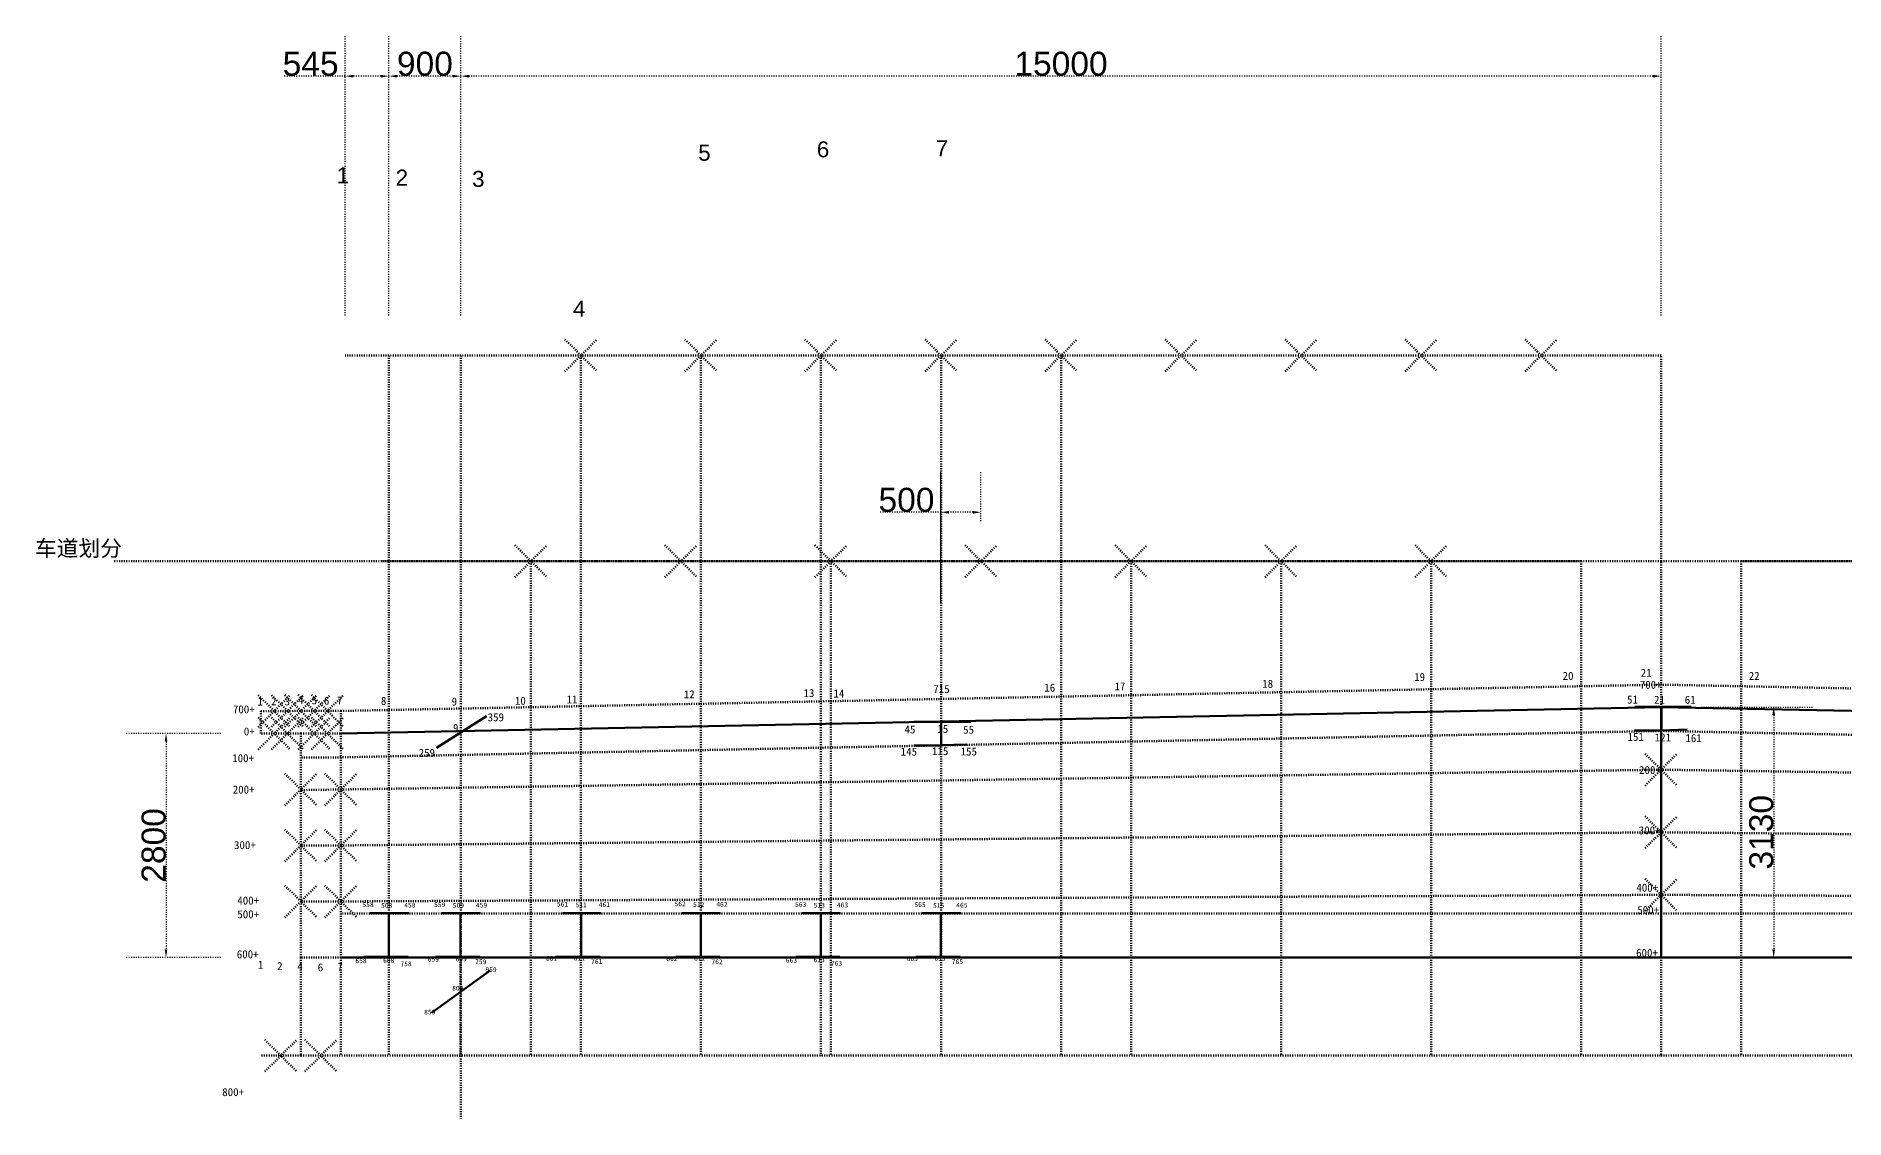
# Model space of a CAD drawing. Header units: millimetres. Extents: x -150378 to 490000, y -63094 to 58178.
# Drawn here: x -95786 to -73182, y -63094 to -49555 of the extents above; entities that cross this region are included whole.
import ezdxf

# ---------------------------------------------------------------- set-up
doc = ezdxf.new("R2010")
doc.units = ezdxf.units.MM
doc.header["$PDMODE"] = 3
doc.header["$PDSIZE"] = 200
doc.linetypes.add('ACAD_ISO03W100', pattern=[30, 12, -18])
doc.styles.get("Standard").update_dxf_attribs({"font": 'arial.ttf'})
doc.dimstyles.new('ISO-25', dxfattribs={"dimtxt": 300, "dimasz": 100, "dimexe": 500, "dimexo": 500, "dimtad": 1, "dimtxsty": 'Standard', "dimcen": 2.5, "dimadec": 0, "dimazin": 0, "dimtfac": 1, "dimtmove": 0, "dimatfit": 3, "dimfxl": 1, "dimarcsym": 0})

# ---------------------------------------------------------------- blocks, each defined once
blk = doc.blocks.new('*D317')
at = {"color": 0, "linetype": 'ACAD_ISO03W100', "lineweight": -2, "transparency": 16777216}
for p, q in [((-74978, -57945), (-73571, -57945)), ((-74071, -58045), (-74071, -60975)), ((-74978, -61075), (-73571, -61075))]:
    blk.add_line(p, q, dxfattribs=at)
at = {"color": 0, "linetype": 'ACAD_ISO03W100', "lineweight": 100, "transparency": 16777216}
for points in [[(-74088, -58045), (-74054, -58045), (-74071, -57945)], [(-74088, -60975), (-74054, -60975), (-74071, -61075)]]:
    blk.add_solid(points, dxfattribs=at)
at = {"layer": 'Defpoints', "color": 0, "linetype": 'ACAD_ISO03W100', "lineweight": 100, "transparency": 16777216}
for p in [(-75478, -57945), (-75478, -61075), (-74071, -61075)]:
    blk.add_point(p, dxfattribs=at)
at = {"color": 0, "linetype": 'ACAD_ISO03W100', "lineweight": 100, "transparency": 16777216, "insert": (-74225, -59510), "char_height": 300, "attachment_point": 5, "rotation": 90}
blk.add_mtext('3130', dxfattribs=at)
blk = doc.blocks.new('*D318')
at = {"color": 0, "linetype": 'ACAD_ISO03W100', "lineweight": -2, "transparency": 16777216}
for p, q in [((-90478, -53048), (-90478, -49555)), ((-75478, -53048), (-75478, -49555)), ((-75578, -50055), (-90378, -50055))]:
    blk.add_line(p, q, dxfattribs=at)
at = {"color": 0, "linetype": 'ACAD_ISO03W100', "lineweight": 100, "transparency": 16777216}
for points in [[(-90378, -50039), (-90378, -50072), (-90478, -50055)], [(-75578, -50039), (-75578, -50072), (-75478, -50055)]]:
    blk.add_solid(points, dxfattribs=at)
at = {"layer": 'Defpoints', "color": 0, "linetype": 'ACAD_ISO03W100', "lineweight": 100, "transparency": 16777216}
for p in [(-90478, -50055), (-90478, -53548, 7350), (-75478, -53548, 7350)]:
    blk.add_point(p, dxfattribs=at)
at = {"color": 0, "linetype": 'ACAD_ISO03W100', "lineweight": 100, "transparency": 16777216, "insert": (-82978, -49902), "char_height": 300, "attachment_point": 5}
blk.add_mtext('15000', dxfattribs=at)
blk = doc.blocks.new('*D319')
at = {"color": 0, "linetype": 'ACAD_ISO03W100', "lineweight": -2, "transparency": 16777216}
for p, q in [((-91378, -53048), (-91378, -49555)), ((-90478, -53048), (-90478, -49555)), ((-90578, -50055), (-91278, -50055))]:
    blk.add_line(p, q, dxfattribs=at)
at = {"color": 0, "linetype": 'ACAD_ISO03W100', "lineweight": 100, "transparency": 16777216}
for points in [[(-91278, -50039), (-91278, -50072), (-91378, -50055)], [(-90578, -50039), (-90578, -50072), (-90478, -50055)]]:
    blk.add_solid(points, dxfattribs=at)
at = {"layer": 'Defpoints', "color": 0, "linetype": 'ACAD_ISO03W100', "lineweight": 100, "transparency": 16777216}
for p in [(-91378, -50055), (-91378, -53548, 7350), (-90478, -53548, 7350)]:
    blk.add_point(p, dxfattribs=at)
at = {"color": 0, "linetype": 'ACAD_ISO03W100', "lineweight": 100, "transparency": 16777216, "insert": (-90928, -49902), "char_height": 300, "attachment_point": 5}
blk.add_mtext('900', dxfattribs=at)
blk = doc.blocks.new('*D316')
at = {"color": 0, "linetype": 'ACAD_ISO03W100', "lineweight": -2, "transparency": 16777216}
for p, q in [((-91923, -53048), (-91923, -49555)), ((-91378, -53048), (-91378, -49555)), ((-91923, -50055), (-92689, -50055)), ((-91478, -50055), (-91823, -50055))]:
    blk.add_line(p, q, dxfattribs=at)
at = {"color": 0, "linetype": 'ACAD_ISO03W100', "lineweight": 100, "transparency": 16777216}
for points in [[(-91823, -50039), (-91823, -50072), (-91923, -50055)], [(-91478, -50039), (-91478, -50072), (-91378, -50055)]]:
    blk.add_solid(points, dxfattribs=at)
at = {"layer": 'Defpoints', "color": 0, "linetype": 'ACAD_ISO03W100', "lineweight": 100, "transparency": 16777216}
for p in [(-91923, -50055), (-91923, -53548, 7350), (-91378, -53548, 7350)]:
    blk.add_point(p, dxfattribs=at)
at = {"color": 0, "linetype": 'ACAD_ISO03W100', "lineweight": 100, "transparency": 16777216, "insert": (-92356, -49902), "char_height": 300, "attachment_point": 5}
blk.add_mtext('545', dxfattribs=at)
blk = doc.blocks.new('*D320')
at = {"color": 0, "linetype": 'ACAD_ISO03W100', "lineweight": -2, "transparency": 16777216}
for p, q in [((-84478, -56634), (-84478, -55009)), ((-83978, -55621), (-83978, -55009)), ((-84478, -55509), (-85241, -55509)), ((-84078, -55509), (-84378, -55509))]:
    blk.add_line(p, q, dxfattribs=at)
at = {"color": 0, "linetype": 'ACAD_ISO03W100', "lineweight": 100, "transparency": 16777216}
for points in [[(-84378, -55492), (-84378, -55526), (-84478, -55509)], [(-84078, -55492), (-84078, -55526), (-83978, -55509)]]:
    blk.add_solid(points, dxfattribs=at)
at = {"layer": 'Defpoints', "color": 0, "linetype": 'ACAD_ISO03W100', "lineweight": 100, "transparency": 16777216}
for p in [(-84478, -55509), (-83978, -56121), (-84478, -57134, 3848)]:
    blk.add_point(p, dxfattribs=at)
at = {"color": 0, "linetype": 'ACAD_ISO03W100', "lineweight": 100, "transparency": 16777216, "insert": (-84909, -55355), "char_height": 300, "attachment_point": 5}
blk.add_mtext('500', dxfattribs=at)
blk = doc.blocks.new('*D322')
at = {"color": 0, "linetype": 'ACAD_ISO03W100', "lineweight": -2, "transparency": 16777216}
for p, q in [((-93478, -58275), (-94663, -58275)), ((-94163, -58375), (-94163, -60975)), ((-93478, -61075), (-94663, -61075))]:
    blk.add_line(p, q, dxfattribs=at)
at = {"color": 0, "linetype": 'ACAD_ISO03W100', "lineweight": 100, "transparency": 16777216}
for points in [[(-94180, -58375), (-94147, -58375), (-94163, -58275)], [(-94180, -60975), (-94147, -60975), (-94163, -61075)]]:
    blk.add_solid(points, dxfattribs=at)
at = {"layer": 'Defpoints', "color": 0, "linetype": 'ACAD_ISO03W100', "lineweight": 100, "transparency": 16777216}
for p in [(-92978, -58275), (-94163, -61075), (-92978, -61075)]:
    blk.add_point(p, dxfattribs=at)
at = {"color": 0, "linetype": 'ACAD_ISO03W100', "lineweight": 100, "transparency": 16777216, "insert": (-94317, -59675), "char_height": 300, "attachment_point": 5, "rotation": 90}
blk.add_mtext('2800', dxfattribs=at)

msp = doc.modelspace()

# ---------------------------------------------------------------- linework, layer by layer
at = {"linetype": 'ACAD_ISO03W100', "lineweight": 100}
for p, q in [((-91377.752, -53547.79, 7349.842), (-91922.752, -53547.79, 7349.842)), ((-90477.752, -53547.79, 7349.842), (-91377.752, -53547.79, 7349.842)), ((-91377.752, -53547.79, 7349.842), (-91377.752, -61075.119)), ((-75477.752, -53547.79, 7349.842), (-90477.752, -53547.79, 7349.842)), ((-90477.752, -53547.79, 7349.842), (-90477.752, -63093.511, 7349.842)), ((-88977.752, -53547.79, 7349.842), (-88977.752, -61075.119)), ((-87477.752, -53547.79, 7349.842), (-87477.752, -61075.119)), ((-85977.752, -53547.79, 7349.842), (-85977.752, -61075.119)), ((-84477.752, -53547.79, 7349.842), (-84477.752, -61075.119)), ((-82977.752, -53547.79, 7349.842), (-82977.752, -61075.119)), ((-75477.752, -56121.04, 7349.842), (-75477.752, -53547.79, 7349.842)), ((-75477.752, -56121.04), (-94818.773, -56121.04)), ((-75477.752, -56121.04, 7349.842), (-94726.085, -56121.04, 7349.842)), ((-76477.752, -56121.04), (-91477.752, -56121.04)), ((-80227.752, -56121.04), (-80227.752, -61075.119)), ((-75477.752, -56121.04, 7349.842), (-76977.752, -56121.04, 7349.842)), ((-75477.752, -56121.04), (-76477.752, -56121.04)), ((-76477.752, -56121.04), (-76477.752, -61075.119)), ((-75477.752, -57945.119), (-75477.752, -56121.04)), ((-75477.752, -56121.04), (-75477.752, -56121.04, 7349.842)), ((-75477.752, -57945.119), (-75477.752, -56121.04)), ((-75477.752, -56121.04), (-56136.731, -56121.04)), ((-75477.752, -56121.04), (-74477.752, -56121.04)), ((-75477.752, -56121.04), (-75477.752, -56121.04, 7349.842)), ((-74477.752, -56121.04), (-74477.752, -61075.119)), ((-74477.752, -56121.04), (-59477.752, -56121.04)), ((-91977.752, -57993.119), (-75477.752, -57664.119)), ((-75477.752, -57944.119), (-75477.752, -57664.119)), ((-75477.752, -57944.119), (-75477.752, -57664.119)), ((-58977.752, -57993.119), (-75477.752, -57664.119)), ((-92977.752, -57994.119), (-91977.752, -57993.119)), ((-92977.752, -58274.119), (-92977.752, -57994.119)), ((-91977.752, -58273.119), (-91977.752, -57993.119)), ((-75477.752, -57944.119), (-75477.752, -58244.119)), ((-75477.752, -57944.119), (-75477.752, -58244.119)), ((-92477.752, -58275.119), (-92977.752, -58275.119)), ((-92477.752, -61075.119), (-92477.752, -58275.119)), ((-92477.752, -58275.119), (-91977.752, -58275.119)), ((-75477.752, -58243.119), (-91977.752, -58573.119)), ((-91977.752, -58275.119), (-91977.752, -61075.119)), ((-75477.752, -58243.119), (-58977.752, -58573.119)), ((-91977.752, -58573.119), (-92477.752, -58573.119)), ((-91977.752, -58975.119), (-75477.752, -58727.619)), ((-58977.752, -58975.119), (-75477.752, -58727.619)), ((-91977.752, -58975.119), (-92477.752, -58982.619)), ((-91977.752, -59675.119), (-75477.752, -59510.119)), ((-58977.752, -59675.119), (-75477.752, -59510.119)), ((-91977.752, -59675.119), (-92477.752, -59675.119)), ((-91977.752, -60375.119), (-75477.752, -60292.619)), ((-58977.752, -60375.119), (-75477.752, -60292.619)), ((-91977.752, -60375.119), (-92477.752, -60377.619)), ((-75477.752, -60525.119), (-91977.752, -60525.119)), ((-75477.752, -61075.119), (-75477.752, -60525.119)), ((-75477.752, -61075.119), (-75477.752, -60525.119)), ((-75477.752, -60525.119), (-58977.752, -60525.119)), ((-91977.752, -61075.119), (-92477.752, -61075.119)), ((-92477.752, -61075.119), (-92477.752, -62303.119)), ((-91977.752, -61075.119), (-91977.752, -62303.119)), ((-91377.752, -61075.119), (-91377.752, -62303.119)), ((-90481.632, -61068.695), (-90481.632, -62303.119)), ((-89602.752, -61075.119), (-89602.752, -62303.119)), ((-88977.752, -61075.119), (-88977.752, -62303.119)), ((-87477.752, -61075.119), (-87477.752, -62303.119)), ((-85980.196, -61068.695), (-85980.196, -62303.119)), ((-85852.752, -61075.119), (-85852.752, -62303.119)), ((-84477.752, -61075.119), (-84477.752, -62303.119)), ((-82977.752, -61075.119), (-82977.752, -62303.119)), ((-82102.752, -61075.119), (-82102.752, -62303.119)), ((-80227.752, -61075.119), (-80227.752, -62303.119)), ((-78352.752, -61075.119), (-78352.752, -62303.119)), ((-76477.752, -61075.119), (-76477.752, -62303.119)), ((-75477.752, -61075.119), (-75477.752, -62303.119)), ((-74477.752, -61075.119), (-74477.752, -62303.119)), ((-92477.752, -62303.119), (-92977.752, -62303.119)), ((-92477.752, -62303.119), (-75477.752, -62303.119)), ((-92477.752, -62303.119), (-91977.752, -62303.119)), ((-75477.752, -62303.119), (-58477.752, -62303.119))]:
    msp.add_line(p, q, dxfattribs=at)
at = {"color": 1, "linetype": 'ACAD_ISO03W100', "lineweight": 100}
for p, q in [((-89602.752, -56121.04), (-89602.752, -61075.119)), ((-85852.752, -56121.04), (-85852.752, -61075.119)), ((-82102.752, -56121.04), (-82102.752, -61075.119)), ((-78352.752, -56121.04), (-78352.752, -61075.119))]:
    msp.add_line(p, q, dxfattribs=at)
at = {"lineweight": 100}
for p, q in [((-75477.752, -57944.119), (-91977.752, -58274.119)), ((-75477.752, -57944.119), (-58977.752, -58274.119)), ((-75477.752, -57945.119), (-75477.752, -61075.119)), ((-75477.752, -57945.119), (-75477.752, -61075.119)), ((-75477.752, -61075.119), (-91977.752, -61075.119)), ((-75477.752, -61075.119), (-58977.752, -61075.119))]:
    msp.add_line(p, q, dxfattribs=at)
at = {"color": 1, "lineweight": 100}
for p, q in [((-90781.745, -58453.693), (-90157.033, -58057.656)), ((-75472.733, -57949.621), (-75472.733, -58237.496)), ((-84476.132, -58136.513), (-84476.132, -58424.387)), ((-75472.733, -58237.496), (-75810.555, -58237.496)), ((-75477.385, -58236.035), (-75152.548, -58226.033)), ((-84476.132, -58424.387), (-84813.954, -58424.387)), ((-84480.784, -58422.927), (-84155.947, -58412.925)), ((-91610.896, -60522.931), (-91129.661, -60522.931)), ((-91377.042, -60532.845), (-91377.042, -61068.695)), ((-90715.485, -60522.931), (-90234.251, -60522.931)), ((-90481.632, -60532.845), (-90481.632, -61068.695)), ((-89210.246, -60522.931), (-88729.012, -60522.931)), ((-88976.393, -60532.845), (-88976.393, -61068.695)), ((-87713.822, -60522.931), (-87232.587, -60522.931)), ((-87479.968, -60532.845), (-87479.968, -61068.695)), ((-86214.049, -60522.931), (-85732.815, -60522.931)), ((-85980.196, -60532.845), (-85980.196, -61068.695)), ((-84712.301, -60522.931), (-84231.067, -60522.931)), ((-84478.448, -60532.845), (-84478.448, -61068.695)), ((-91690.841, -61069.469), (-91138.477, -61069.469)), ((-90844.543, -61769.029, 641.117), (-90114.025, -61240.475, 210.781)), ((-90795.431, -61069.469), (-90243.067, -61069.469)), ((-89290.192, -61069.469), (-88737.828, -61069.469)), ((-87793.767, -61069.469), (-87241.403, -61069.469)), ((-86293.995, -61069.469), (-85741.631, -61069.469)), ((-84792.247, -61069.469), (-84239.883, -61069.469))]:
    msp.add_line(p, q, dxfattribs=at)
at = {"color": 1, "lineweight": 211}
for p, q in [((-75807.781, -57943.669), (-75101.387, -57943.669)), ((-84811.18, -58130.561), (-84104.786, -58130.561))]:
    msp.add_line(p, q, dxfattribs=at)
at = {"linetype": 'ACAD_ISO03W100', "lineweight": 100}
for p in [(-88977.752, -53547.79, 7349.842), (-87477.752, -53547.79, 7349.842), (-85977.752, -53547.79, 7349.842), (-84477.752, -53547.79, 7349.842), (-82977.752, -53547.79, 7349.842), (-81477.752, -53547.79, 7349.842), (-79977.752, -53547.79, 7349.842), (-78477.752, -53547.79, 7349.842), (-76977.752, -53547.79, 7349.842), (-89602.752, -56121.04), (-87727.752, -56121.04), (-87727.752, -56121.04), (-87727.752, -56121.04), (-87727.752, -56121.04), (-85852.752, -56121.04), (-83977.752, -56121.04), (-83977.752, -56121.04), (-83977.752, -56121.04), (-83977.752, -56121.04), (-82102.752, -56121.04), (-80227.752, -56121.04), (-80227.752, -56121.04), (-80227.752, -56121.04), (-80227.752, -56121.04), (-78352.752, -56121.04), (-92811.085, -57993.952), (-92644.418, -57993.786), (-92477.752, -57993.619), (-92311.085, -57993.452), (-92144.418, -57993.286), (-92811.085, -58275.119), (-92644.418, -58275.119), (-92311.085, -58275.119), (-92144.418, -58275.119), (-75477.752, -58727.619), (-75477.752, -58727.619), (-92477.752, -58975.119), (-91977.752, -58975.119), (-75477.752, -59510.119), (-75477.752, -59510.119), (-92477.752, -59675.119), (-91977.752, -59675.119), (-75477.752, -60292.619), (-75477.752, -60292.619), (-92477.752, -60375.119), (-91977.752, -60375.119), (-92727.752, -62303.119), (-92227.752, -62303.119)]:
    msp.add_point(p, dxfattribs=at)

# ---------------------------------------------------------------- texts
for s, width, insert, char_height, attachment_point in [('7', 1034.48869, (-84388.146, -50856.036), 200, 3), ('5', 1034.48869, (-87356.842, -50913.22), 200, 3), ('6', 1034.48869, (-85874.501, -50870.662), 200, 3), ('1', 1034.48869, (-91875.955, -51195.201), 200, 3), ('2', 1034.48869, (-91137.45, -51224.322), 200, 3), ('3', 1034.48869, (-90182.371, -51240.113), 200, 3), ('4', 1034.48869, (-88922.621, -52863.577, 7349.842), 200, 3), ('{\\fSimSun|b0|i0|c134|p2;车道划分}', 1705.71516, (-94711.561, -55859.043), 200, 3), ('{\\fSimSun|b0|i0|c134|p2;17}', 462.01375, (-82173.248, -57634.883), 100, 3), ('{\\fSimSun|b0|i0|c134|p2;18}', 462.01375, (-80327.411, -57604.035), 100, 3), ('{\\fSimSun|b0|i0|c134|p2;19}', 462.01375, (-78428.428, -57518.193), 100, 3), ('{\\fSimSun|b0|i0|c134|p2;20}', 462.01375, (-76572.822, -57504.484), 100, 3), ('{\\fSimSun|b0|i0|c134|p2;700+}', 462.01375, (-75744.222, -57615.676), 100, 1), ('{\\fSimSun|b0|i0|c134|p2;21}', 462.01375, (-75597.184, -57465.999), 100, 3), ('{\\fSimSun|b0|i0|c134|p2;22}', 462.01375, (-74382.681, -57504.484), 100, 1), ('{\\fSimSun|b0|i0|c134|p2;1}', 462.01375, (-92952.546, -57825.01), 100, 3), ('{\\fSimSun|b0|i0|c134|p2;2}', 462.01375, (-92782.611, -57821.924), 100, 3), ('{\\fSimSun|b0|i0|c134|p2;3}', 462.01375, (-92612.767, -57823.465), 100, 3), ('{\\fSimSun|b0|i0|c134|p2;4}', 462.01375, (-92442.871, -57804.867), 100, 3), ('{\\fSimSun|b0|i0|c134|p2;5}', 462.01375, (-92274.866, -57810.497), 100, 3), ('{\\fSimSun|b0|i0|c134|p2;6}', 462.01375, (-92122.494, -57814.147), 100, 3), ('{\\fSimSun|b0|i0|c134|p2;7}', 462.01375, (-91958.417, -57811.713), 100, 3), ('{\\fSimSun|b0|i0|c134|p2;8}', 462.01375, (-91409.321, -57816.838), 100, 3), ('{\\fSimSun|b0|i0|c134|p2;9}', 462.01375, (-90525.834, -57825.822), 100, 3), ('{\\fSimSun|b0|i0|c134|p2;10}', 462.01375, (-89666.611, -57815.643), 100, 3), ('{\\fSimSun|b0|i0|c134|p2;11}', 462.01375, (-89020.281, -57798.004), 100, 3), ('{\\fSimSun|b0|i0|c134|p2;12}', 462.01375, (-87556.284, -57734.571), 100, 3), ('{\\fSimSun|b0|i0|c134|p2;13}', 462.01375, (-86060.31, -57719.45), 100, 3), ('{\\fSimSun|b0|i0|c134|p2;14}', 462.01375, (-85685.857, -57725.944), 100, 3), ('{\\fSimSun|b0|i0|c134|p2;715}', 462.01375, (-84370.367, -57669.016), 100, 3), ('{\\fSimSun|b0|i0|c134|p2;16}', 462.01375, (-83050.706, -57651.389), 100, 3), ('{\\fSimSun|b0|i0|c134|p2;51}', 462.01375, (-75903.913, -57800.909), 100, 1), ('{\\fSimSun|b0|i0|c134|p2;21}', 462.01375, (-75566.315, -57803.333), 100, 1), ('{\\fSimSun|b0|i0|c134|p2;61}', 462.01375, (-75182.878, -57803.437), 100, 1), ('{\\fSimSun|b0|i0|c134|p2;700+}', 462.01375, (-93055.263, -57922.841), 100, 3), ('{\\fSimSun|b0|i0|c134|p2;359}', 462.01375, (-89939.163, -58022.073), 100, 3), ('{\\fSimSun|b0|i0|c134|p2;0+}', 462.01375, (-93054.961, -58198.815), 100, 3), ('{\\fSimSun|b0|i0|c134|p2;9}', 462.01375, (-90509.147, -58155.245), 100, 3), ('{\\fSimSun|b0|i0|c134|p2;45}', 462.01375, (-84797.489, -58174.202), 100, 3), ('{\\fSimSun|b0|i0|c134|p2;15}', 462.01375, (-84387.199, -58166.891), 100, 3), ('{\\fSimSun|b0|i0|c134|p2;55}', 462.01375, (-84064.904, -58177.712), 100, 3), ('{\\fSimSun|b0|i0|c134|p2;151}', 462.01375, (-75897.404, -58267.154), 100, 1), ('{\\fSimSun|b0|i0|c134|p2;121}', 462.01375, (-75557.165, -58274.917), 100, 1), ('{\\fSimSun|b0|i0|c134|p2;161}', 462.01375, (-75173.785, -58282.745), 100, 1), ('{\\fSimSun|b0|i0|c134|p2;100+}', 462.01375, (-93063.804, -58533.293), 100, 3), ('{\\fSimSun|b0|i0|c134|p2;259}', 462.01375, (-90801.443, -58466.346), 100, 3), ('{\\fSimSun|b0|i0|c134|p2;145}', 462.01375, (-84776.807, -58451.881), 100, 3), ('{\\fSimSun|b0|i0|c134|p2;115}', 462.01375, (-84386.307, -58444.889), 100, 3), ('{\\fSimSun|b0|i0|c134|p2;155}', 462.01375, (-84028.231, -58449.983), 100, 3), ('{\\fSimSun|b0|i0|c134|p2;200+}', 462.01375, (-75753.918, -58681.085), 100, 1), ('{\\fSimSun|b0|i0|c134|p2;200+}', 462.01375, (-93057.318, -58926.377), 100, 3), ('{\\fSimSun|b0|i0|c134|p2;300+}', 462.01375, (-75757.296, -59435.9), 100, 1), ('{\\fSimSun|b0|i0|c134|p2;300+}', 462.01375, (-93041.22, -59620.082), 100, 3), ('{\\fSimSun|b0|i0|c134|p2;400+}', 462.01375, (-93000.295, -60314.013), 100, 3), ('{\\fSimSun|b0|i0|c134|p2;400+}', 462.01375, (-75787.236, -60152.496), 100, 1), ('{\\fSimSun|b0|i0|c134|p2;500+}', 462.01375, (-92999.621, -60485.661), 100, 3), ('{\\fSimSun|b0|i0|c134|p2;558}', 462.01375, (-91567.463, -60384.917, -135.919), 60, 3), ('{\\fSimSun|b0|i0|c134|p2;508}', 462.01375, (-91334.766, -60393.686, -135.919), 60, 3), ('{\\fSimSun|b0|i0|c134|p2;458}', 462.01375, (-91044.836, -60390.793, -135.919), 60, 3), ('{\\fSimSun|b0|i0|c134|p2;559}', 462.01375, (-90672.053, -60384.917, -135.919), 60, 3), ('{\\fSimSun|b0|i0|c134|p2;509}', 462.01375, (-90439.356, -60393.686, -135.919), 60, 3), ('{\\fSimSun|b0|i0|c134|p2;459}', 462.01375, (-90149.426, -60390.793, -135.919), 60, 3), ('{\\fSimSun|b0|i0|c134|p2;561}', 462.01375, (-89136.956, -60378.348, -135.919), 60, 3), ('{\\fSimSun|b0|i0|c134|p2;511}', 462.01375, (-88904.26, -60387.117, -135.919), 60, 3), ('{\\fSimSun|b0|i0|c134|p2;461}', 462.01375, (-88614.33, -60384.224, -135.919), 60, 3), ('{\\fSimSun|b0|i0|c134|p2;562}', 462.01375, (-87667.951, -60374.631, -135.919), 60, 3), ('{\\fSimSun|b0|i0|c134|p2;512}', 462.01375, (-87435.254, -60383.399, -135.919), 60, 3), ('{\\fSimSun|b0|i0|c134|p2;462}', 462.01375, (-87145.324, -60380.506, -135.919), 60, 3), ('{\\fSimSun|b0|i0|c134|p2;563}', 462.01375, (-86160.879, -60383.023, -135.919), 60, 3), ('{\\fSimSun|b0|i0|c134|p2;513}', 462.01375, (-85928.182, -60391.792, -135.919), 60, 3), ('{\\fSimSun|b0|i0|c134|p2;463}', 462.01375, (-85638.252, -60388.898, -135.919), 60, 3), ('{\\fSimSun|b0|i0|c134|p2;565}', 462.01375, (-84668.869, -60384.917, -135.919), 60, 3), ('{\\fSimSun|b0|i0|c134|p2;515}', 462.01375, (-84436.172, -60393.686, -135.919), 60, 3), ('{\\fSimSun|b0|i0|c134|p2;465}', 462.01375, (-84146.242, -60390.793, -135.919), 60, 3), ('{\\fSimSun|b0|i0|c134|p2;500+}', 462.01375, (-75775.943, -60431.418), 100, 1), ('{\\fSimSun|b0|i0|c134|p2;600+}', 462.01375, (-93006.555, -60985.794), 100, 3), ('{\\fSimSun|b0|i0|c134|p2;600+}', 462.01375, (-75790.462, -60967.478), 100, 1), ('{\\fSimSun|b0|i0|c134|p2;1}', 462.01375, (-92947.065, -61117.528), 100, 3), ('{\\fSimSun|b0|i0|c134|p2;2}', 462.01375, (-92707.144, -61132.694), 100, 3), ('{\\fSimSun|b0|i0|c134|p2;4}', 462.01375, (-92454.162, -61138.813), 100, 3), ('{\\fSimSun|b0|i0|c134|p2;6}', 462.01375, (-92198.987, -61149.434), 100, 3), ('{\\fSimSun|b0|i0|c134|p2;7}', 462.01375, (-91954.757, -61144.307), 100, 3), ('{\\fSimSun|b0|i0|c134|p2;658}', 462.01375, (-91656.267, -61087.261, -135.919), 60, 3), ('{\\fSimSun|b0|i0|c134|p2;608}', 462.01375, (-91309.445, -61082.845, -135.919), 60, 3), ('{\\fSimSun|b0|i0|c134|p2;758}', 462.01375, (-91092.549, -61125.669), 60, 3), ('{\\fSimSun|b0|i0|c134|p2;659}', 462.01375, (-90752.063, -61067.511, -135.919), 60, 3), ('{\\fSimSun|b0|i0|c134|p2;609}', 462.01375, (-90405.241, -61063.095, -135.919), 60, 3), ('{\\fSimSun|b0|i0|c134|p2;759}', 462.01375, (-90159.517, -61099.156), 60, 3), ('{\\fSimSun|b0|i0|c134|p2;959}', 462.01375, (-90031.086, -61197.51, -135.919), 60, 3), ('{\\fSimSun|b0|i0|c134|p2;661}', 462.01375, (-89274.019, -61057.405, -135.919), 60, 3), ('{\\fSimSun|b0|i0|c134|p2;611}', 462.01375, (-88927.197, -61052.99, -135.919), 60, 3), ('{\\fSimSun|b0|i0|c134|p2;761}', 462.01375, (-88710.301, -61095.814), 60, 3), ('{\\fSimSun|b0|i0|c134|p2;662}', 462.01375, (-87770.275, -61061.274, -135.919), 60, 3), ('{\\fSimSun|b0|i0|c134|p2;612}', 462.01375, (-87423.453, -61056.859, -135.919), 60, 3), ('{\\fSimSun|b0|i0|c134|p2;762}', 462.01375, (-87206.557, -61099.682), 60, 3), ('{\\fSimSun|b0|i0|c134|p2;663}', 462.01375, (-86276.457, -61079.532, -135.919), 60, 3), ('{\\fSimSun|b0|i0|c134|p2;613}', 462.01375, (-85929.634, -61075.116, -135.919), 60, 3), ('{\\fSimSun|b0|i0|c134|p2;763}', 462.01375, (-85712.738, -61117.94), 60, 3), ('{\\fSimSun|b0|i0|c134|p2;665}', 462.01375, (-84765.56, -61059.972, -135.919), 60, 3), ('{\\fSimSun|b0|i0|c134|p2;615}', 462.01375, (-84418.737, -61055.556, -135.919), 60, 3), ('{\\fSimSun|b0|i0|c134|p2;765}', 462.01375, (-84201.841, -61098.38), 60, 3), ('{\\fSimSun|b0|i0|c134|p2;809}', 462.01375, (-90446.096, -61429.745, -135.919), 60, 3), ('{\\fSimSun|b0|i0|c134|p2;859}', 462.01375, (-90797.08, -61727.693, 430.336), 60, 3), ('{\\fSimSun|b0|i0|c134|p2;800+}', 462.01375, (-93188.583, -62709.118, 1870.111), 100, 3)]:
    msp.add_mtext_dynamic_manual_height_columns(s, width=width, gutter_width=12.5, heights=[0], dxfattribs=dict(at, insert=insert, char_height=char_height, attachment_point=attachment_point))

# ---------------------------------------------------------------- dimensions: what is measured, and where the dimension line sits
for base, p1, p2, picture, middle in [((-91922.752, -50055.308), (-91377.752, -53547.79, 7349.842), (-91922.752, -53547.79, 7349.842), '*D316', (-92355.914, -49902.125)), ((-91377.752, -50055.308), (-90477.752, -53547.79, 7349.842), (-91377.752, -53547.79, 7349.842), '*D319', (-90927.752, -49901.511)), ((-90477.752, -50055.308), (-75477.752, -53547.79, 7349.842), (-90477.752, -53547.79, 7349.842), '*D318', (-82977.752, -49901.511)), ((-84477.752, -55509.013), (-83977.752, -56121.04), (-84477.752, -57133.716, 3848.469), '*D320', (-84909.277, -55355.216))]:
    dim = msp.add_linear_dim(base=base, p1=p1, p2=p2, dimstyle='ISO-25', dxfattribs=at)
    dim.commit()
    dim.dimension.update_dxf_attribs({"geometry": picture, "text_midpoint": middle})
for base, p1, p2, picture, middle in [((-74070.902, -61075.119), (-75477.752, -57945.119), (-75477.752, -61075.119), '*D317', (-74224.801, -59510.119)), ((-94163.465, -61075.119), (-92977.752, -58275.119), (-92977.752, -61075.119), '*D322', (-94317.262, -59675.119))]:
    dim = msp.add_linear_dim(base=base, p1=p1, p2=p2, angle=90, dimstyle='ISO-25', dxfattribs=at)
    dim.commit()
    dim.dimension.update_dxf_attribs({"geometry": picture, "text_midpoint": middle})

doc.saveas('drawing.dxf')
